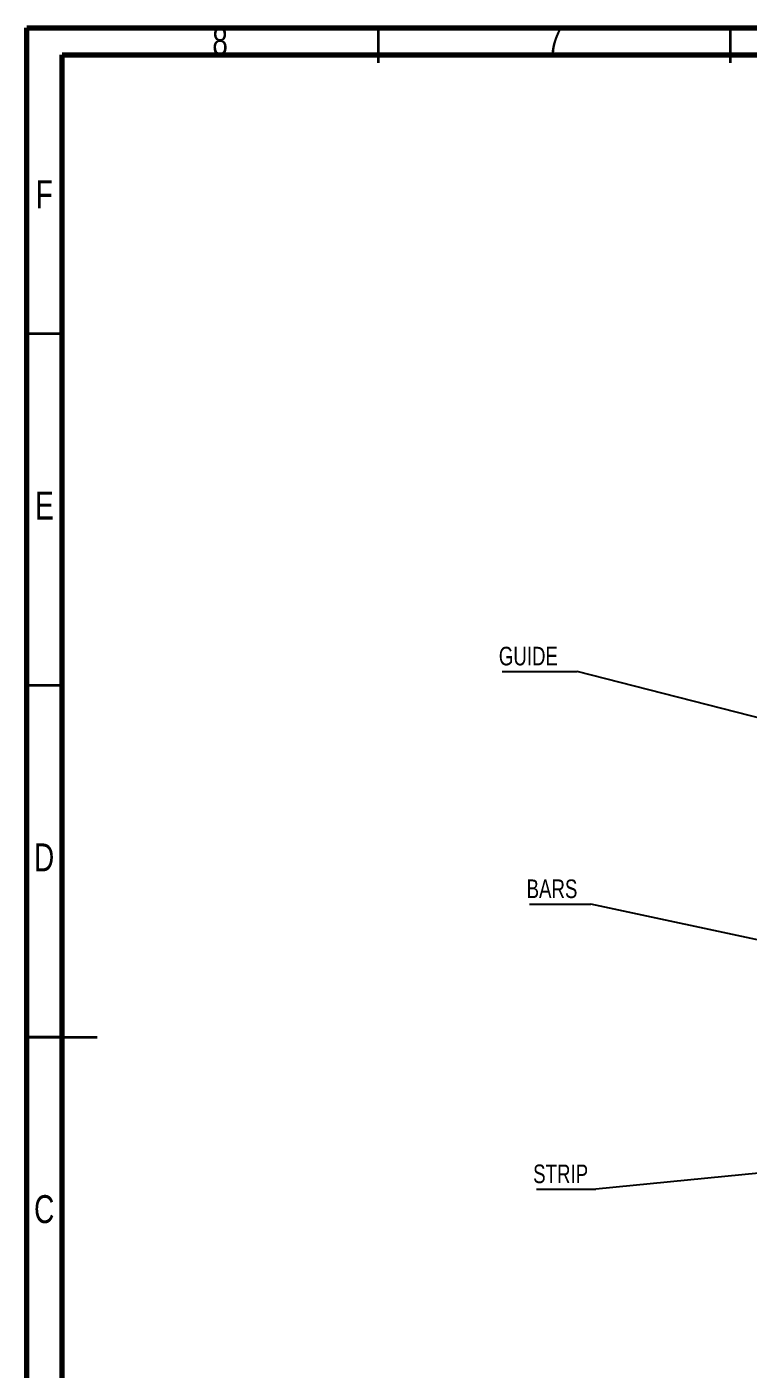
# Model space of a CAD drawing. Header units: millimetres. Extents: x 15 to 1274, y -314 to 292.
# Drawn here: x 15 to 117.5, y 101.3 to 292.1 of the extents above; entities that cross this region are included whole.
import ezdxf

# ---------------------------------------------------------------- set-up
doc = ezdxf.new("R2010")
doc.units = ezdxf.units.MM
doc.layers.add('BOLD', color=7, linetype='Continuous', lineweight=25)
doc.styles.add('SLDTEXTSTYLE0', font='TXT', dxfattribs={"width": 0.75})
doc.dimstyles.new('SLDDIMSTYLE0', dxfattribs={"dimtxt": 0.18, "dimasz": 0.651282, "dimexe": 0, "dimexo": 0.0625, "dimgap": 0, "dimtad": 0, "dimtih": 1, "dimtoh": 1, "dimdec": 0, "dimrnd": 1e-09, "dimzin": 0, "dimdsep": 46, "dimtxsty": 'Standard', "dimblk1": 'DOT', "dimblk2": 'DOT', "dimsah": 1, "dimcen": 0.09, "dimadec": 0, "dimazin": 0, "dimtfac": 0.651282, "dimtdec": 0, "dimtofl": 0, "dimtmove": 0, "dimatfit": 3, "dimldrblk": 'DOT', "dimfxl": 1, "dimfrac": 2, "dimtolj": 1, "dimtzin": 0, "dimarcsym": 0})

# ---------------------------------------------------------------- blocks, each defined once
blk = doc.blocks.new('SW_NOTE_0_6')
at = {"layer": 'BOLD', "color": 0}
blk.add_line((-10.65, 0), (0, 0), dxfattribs=at)
at = {"layer": 'BOLD', "color": 0, "insert": (-11.13, 3.5), "char_height": 2.646, "attachment_point": 1, "style": 'SLDTEXTSTYLE0'}
blk.add_mtext('GUIDE', dxfattribs=at)
blk = doc.blocks.new('_Dot')
at = {"color": 0, "linetype": 'ByBlock', "lineweight": -2}
blk.add_line((-0.5, 0), (-1, 0), dxfattribs=at)
at = {"color": 0, "linetype": 'ByBlock', "const_width": 0.5}
blk.add_lwpolyline([(-0.25, 0, 1), (0.25, 0, 1)], format="xyb", close=True, dxfattribs=at)
blk = doc.blocks.new('SW_NOTE_0_7')
at = {"layer": 'BOLD', "color": 0}
blk.add_line((-8.68, 0), (0, 0), dxfattribs=at)
at = {"layer": 'BOLD', "color": 0, "insert": (-9.11, 3.53), "char_height": 2.646, "attachment_point": 1, "style": 'SLDTEXTSTYLE0'}
blk.add_mtext('BARS', dxfattribs=at)
blk = doc.blocks.new('SW_NOTE_0_11')
at = {"layer": 'BOLD', "color": 0}
blk.add_line((-8.46, 0), (0, 0), dxfattribs=at)
at = {"layer": 'BOLD', "color": 0, "insert": (-8.93, 3.48), "char_height": 2.646, "attachment_point": 1, "style": 'SLDTEXTSTYLE0'}
blk.add_mtext('STRIP', dxfattribs=at)

msp = doc.modelspace()

# ---------------------------------------------------------------- linework, layer by layer
at = {"color": 7, "linetype": 'Continuous', "lineweight": 70}
for p, q in [((15, 5), (15, 292)), ((15, 292), (415, 292)), ((20, 11.134), (20, 288.134)), ((20, 288.134), (409.402, 288.134))]:
    msp.add_line(p, q, dxfattribs=at)
at = {"color": 7, "linetype": 'Continuous', "lineweight": 35}
for p, q in [((65, 287), (65, 292)), ((115, 287), (115, 292)), ((20, 248.5), (15, 248.5)), ((20, 198.5), (15, 198.5)), ((14.999, 148.5), (25.001, 148.5)), ((20, 148.5), (15, 148.5))]:
    msp.add_line(p, q, dxfattribs=at)

# ---------------------------------------------------------------- block references
at = {"layer": 'BOLD'}
for name, p in [('SW_NOTE_0_6', (93.207, 200.506)), ('SW_NOTE_0_7', (95.132, 167.404)), ('SW_NOTE_0_11', (95.885, 126.931))]:
    msp.add_blockref(name, p, dxfattribs=at)

# ---------------------------------------------------------------- texts
at = {"color": 7, "linetype": 'Continuous', "lineweight": 0, "char_height": 3.969, "attachment_point": 2, "style": 'SLDTEXTSTYLE0'}
for s, insert in [('8', (42.46, 292.06)), ('7', (89.96, 292.06)), ('F', (17.458, 270.31)), ('E', (17.508, 226.06)), ('D', (17.453, 176.06)), ('C', (17.459, 126.06))]:
    msp.add_mtext(s, dxfattribs=dict(at, insert=insert))

# ---------------------------------------------------------------- leaders
at = {"layer": 'BOLD'}
for points in [[(160.182, 183.347), (93.207, 200.506)], [(174.905, 150.338), (95.132, 167.404)], [(170.094, 134.198), (95.885, 126.931)]]:
    msp.add_leader(points, dimstyle='SLDDIMSTYLE0', dxfattribs=at)

doc.saveas('drawing.dxf')
